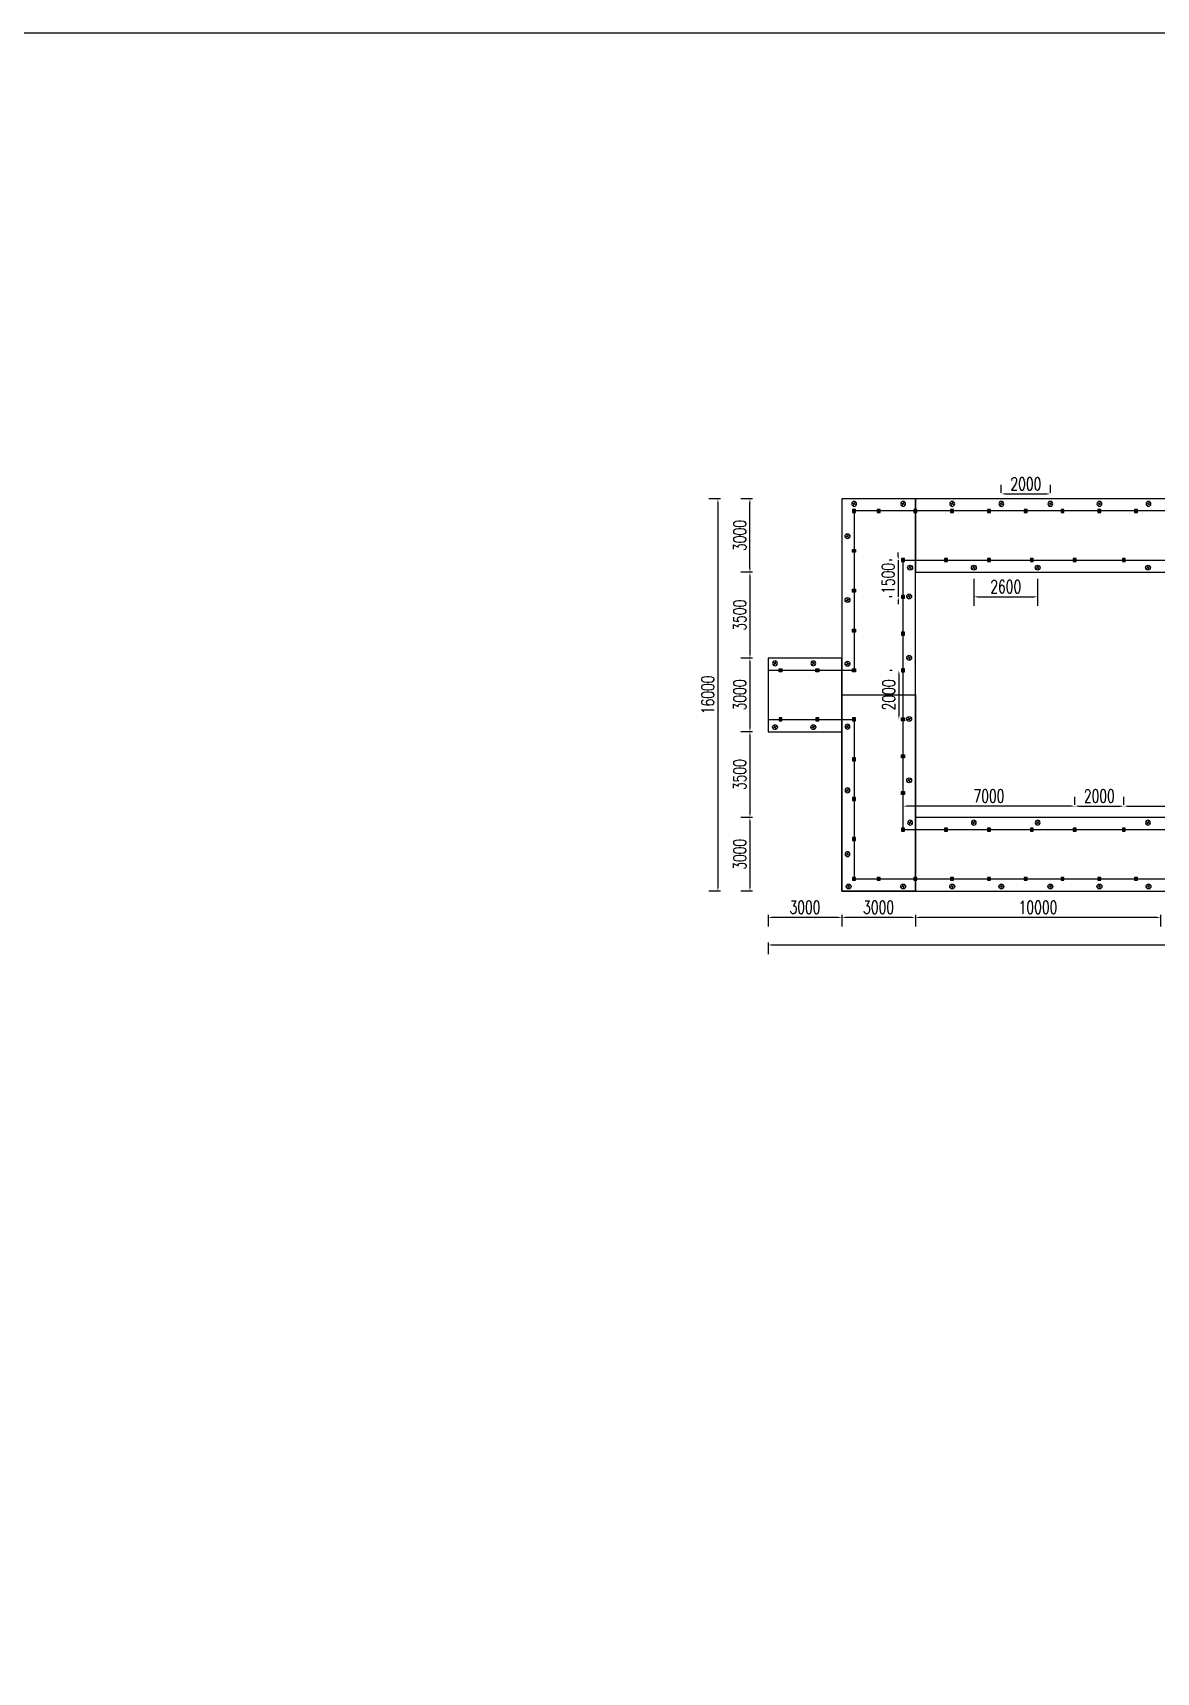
# Model space of a CAD drawing. Header units: millimetres. Extents: x -1546798 to -962116, y 1297493 to 1531173.
# Drawn here: x -1083778 to -1037981, y 1364344 to 1431195 of the extents above; entities that cross this region are included whole.
import ezdxf

# ---------------------------------------------------------------- set-up
doc = ezdxf.new("R2010")
doc.units = ezdxf.units.MM
doc.header["$LTSCALE"] = 10
doc.layers.get('0').update_dxf_attribs({"linetype": 'CONTINUOUS'})
doc.layers.get('DEFPOINTS').update_dxf_attribs({"linetype": 'CONTINUOUS'})
for name, color, linetype in [('W-PLASTIC_RAILINGS塑木栏杆', 6, 'CONTINUOUS'), ('W-STEEL_FRAME钢架', 3, 'CONTINUOUS'), ('W-WOOD_FLOOR木地板', 30, 'CONTINUOUS')]:
    doc.layers.add(name, color=color, linetype=linetype)
doc.styles.add('STANDARD_T3', font='simplex.shx', dxfattribs={"width": 0.7, "bigfont": 'gbcbig.shx'})
doc.dimstyles.new('W&&150', dxfattribs={"dimtxt": 525, "dimasz": 150, "dimexe": 375, "dimexo": 450, "dimgap": 150, "dimtad": 1, "dimdec": 0, "dimzin": 0, "dimdsep": 46, "dimtxsty": 'STANDARD_T3', "dimcen": 0.09, "dimclrd": 1, "dimclre": 1, "dimclrt": 7, "dimazin": 2, "dimtfac": 1, "dimtdec": 0, "dimtix": 1, "dimtmove": 2, "dimatfit": 3, "dimfxl": 100, "dimtolj": 1, "dimtzin": 0, "dimarcsym": 0})

# ---------------------------------------------------------------- blocks, each defined once
blk = doc.blocks.new('2')
h = blk.add_hatch(color=6)
h.dxf.hatch_style = 1
h.paths.add_polyline_path([(-10, -10), (110, -10), (110, 110), (-10, 110)])
blk.add_lwpolyline([(-10, -10), (110, -10), (110, 110), (-10, 110)], close=True)
blk = doc.blocks.new('*D750')
at = {"color": 1, "lineweight": -2, "transparency": 16777216}
for p, q in [((-1048495, 1409846), (-1048495, 1409996)), ((-1048750, 1409696), (-1048870, 1409696)), ((-1048495, 1409696), (-1048495, 1408196)), ((-1048750, 1408196), (-1048870, 1408196)), ((-1048495, 1408046), (-1048495, 1407896))]:
    blk.add_line(p, q, dxfattribs=at)
at = {"color": 1, "transparency": 16777216}
for points in [[(-1048520, 1409846), (-1048470, 1409846), (-1048495, 1409696)], [(-1048520, 1408046), (-1048470, 1408046), (-1048495, 1408196)]]:
    blk.add_solid(points, dxfattribs=at)
at = {"layer": 'DEFPOINTS', "color": 0, "transparency": 16777216}
for p in [(-1048300, 1409696), (-1048495, 1408196), (-1048300, 1408196)]:
    blk.add_point(p, dxfattribs=at)
at = {"color": 7, "transparency": 16777216, "insert": (-1048908, 1408946), "char_height": 525, "attachment_point": 5, "rotation": 90, "style": 'STANDARD_T3'}
blk.add_mtext('\\A1;1500', dxfattribs=at)
blk = doc.blocks.new('*D751')
at = {"color": 1, "lineweight": -2, "transparency": 16777216}
for p, q in [((-1048750, 1405196), (-1048846, 1405196)), ((-1048471, 1405046), (-1048471, 1403346)), ((-1048021, 1403196), (-1048096, 1403196))]:
    blk.add_line(p, q, dxfattribs=at)
at = {"color": 1, "transparency": 16777216}
for points in [[(-1048496, 1405046), (-1048446, 1405046), (-1048471, 1405196)], [(-1048496, 1403346), (-1048446, 1403346), (-1048471, 1403196)]]:
    blk.add_solid(points, dxfattribs=at)
at = {"layer": 'DEFPOINTS', "color": 0, "transparency": 16777216}
for p in [(-1048300, 1405196), (-1048471, 1403196), (-1048471, 1403196)]:
    blk.add_point(p, dxfattribs=at)
at = {"color": 7, "transparency": 16777216, "insert": (-1048883, 1404196), "char_height": 525, "attachment_point": 5, "rotation": 90, "style": 'STANDARD_T3'}
blk.add_mtext('\\A1;2000', dxfattribs=at)
blk = doc.blocks.new('*D752')
at = {"color": 1, "lineweight": -2, "transparency": 16777216}
for p, q in [((-1041300, 1399717), (-1041300, 1400035)), ((-1039300, 1399717), (-1039300, 1400035)), ((-1041150, 1399660), (-1039450, 1399660))]:
    blk.add_line(p, q, dxfattribs=at)
at = {"color": 1, "transparency": 16777216}
for points in [[(-1041150, 1399685), (-1041150, 1399635), (-1041300, 1399660)], [(-1039450, 1399685), (-1039450, 1399635), (-1039300, 1399660)]]:
    blk.add_solid(points, dxfattribs=at)
at = {"layer": 'DEFPOINTS', "color": 0, "transparency": 16777216}
for p in [(-1041300, 1399267), (-1039300, 1399660), (-1039300, 1399267)]:
    blk.add_point(p, dxfattribs=at)
at = {"color": 7, "transparency": 16777216, "insert": (-1040300, 1400073), "char_height": 525, "attachment_point": 5, "style": 'STANDARD_T3'}
blk.add_mtext('\\A1;2000', dxfattribs=at)
blk = doc.blocks.new('*D753')
at = {"color": 1, "lineweight": -2, "transparency": 16777216}
for p, q in [((-1039300, 1399717), (-1039300, 1400035)), ((-1027800, 1399717), (-1027800, 1400035)), ((-1039150, 1399660), (-1027950, 1399660))]:
    blk.add_line(p, q, dxfattribs=at)
at = {"color": 1, "transparency": 16777216}
for points in [[(-1039150, 1399685), (-1039150, 1399635), (-1039300, 1399660)], [(-1027950, 1399685), (-1027950, 1399635), (-1027800, 1399660)]]:
    blk.add_solid(points, dxfattribs=at)
at = {"layer": 'DEFPOINTS', "color": 0, "transparency": 16777216}
for p in [(-1039300, 1399267), (-1027800, 1399660), (-1027800, 1399267)]:
    blk.add_point(p, dxfattribs=at)
at = {"color": 7, "transparency": 16777216, "insert": (-1033550, 1400073), "char_height": 525, "attachment_point": 5, "style": 'STANDARD_T3'}
blk.add_mtext('\\A1;11500', dxfattribs=at)
blk = doc.blocks.new('*D757')
at = {"color": 1, "lineweight": -2, "transparency": 16777216}
for p, q in [((-1048300, 1399717), (-1048300, 1400035)), ((-1041300, 1399717), (-1041300, 1400035)), ((-1041450, 1399660), (-1048150, 1399660))]:
    blk.add_line(p, q, dxfattribs=at)
at = {"color": 1, "transparency": 16777216}
for points in [[(-1048150, 1399685), (-1048150, 1399635), (-1048300, 1399660)], [(-1041450, 1399685), (-1041450, 1399635), (-1041300, 1399660)]]:
    blk.add_solid(points, dxfattribs=at)
at = {"layer": 'DEFPOINTS', "color": 0, "transparency": 16777216}
for p in [(-1048300, 1399660), (-1048300, 1399267), (-1041300, 1399267)]:
    blk.add_point(p, dxfattribs=at)
at = {"color": 7, "transparency": 16777216, "insert": (-1044800, 1400073), "char_height": 525, "attachment_point": 5, "style": 'STANDARD_T3'}
blk.add_mtext('\\A1;7000', dxfattribs=at)
blk = doc.blocks.new('deng')
for p, q in [((-100, 0), (100, 0)), ((0, 100), (0, -100))]:
    blk.add_line(p, q)
blk.add_circle((0, 0), 100)
blk = doc.blocks.new('*D767')
at = {"color": 1, "lineweight": -2, "transparency": 16777216}
for p, q in [((-1047800, 1395222), (-1047800, 1394747)), ((-1037800, 1395222), (-1037800, 1394747)), ((-1037950, 1395122), (-1047650, 1395122))]:
    blk.add_line(p, q, dxfattribs=at)
at = {"color": 1, "transparency": 16777216}
for points in [[(-1047650, 1395147), (-1047650, 1395097), (-1047800, 1395122)], [(-1037950, 1395147), (-1037950, 1395097), (-1037800, 1395122)]]:
    blk.add_solid(points, dxfattribs=at)
at = {"layer": 'DEFPOINTS', "color": 0, "transparency": 16777216}
for p in [(-1047800, 1396196), (-1037800, 1396196), (-1047800, 1395122)]:
    blk.add_point(p, dxfattribs=at)
at = {"color": 7, "transparency": 16777216, "insert": (-1042800, 1395535), "char_height": 525, "attachment_point": 5, "style": 'STANDARD_T3'}
blk.add_mtext('\\A1;10000', dxfattribs=at)
blk = doc.blocks.new('*D768')
at = {"color": 1, "lineweight": -2, "transparency": 16777216}
for p, q in [((-1050800, 1395222), (-1050800, 1394747)), ((-1047800, 1395222), (-1047800, 1394747)), ((-1047950, 1395122), (-1050650, 1395122))]:
    blk.add_line(p, q, dxfattribs=at)
at = {"color": 1, "transparency": 16777216}
for points in [[(-1050650, 1395147), (-1050650, 1395097), (-1050800, 1395122)], [(-1047950, 1395147), (-1047950, 1395097), (-1047800, 1395122)]]:
    blk.add_solid(points, dxfattribs=at)
at = {"layer": 'DEFPOINTS', "color": 0, "transparency": 16777216}
for p in [(-1050800, 1396196), (-1047800, 1396196), (-1050800, 1395122)]:
    blk.add_point(p, dxfattribs=at)
at = {"color": 7, "transparency": 16777216, "insert": (-1049300, 1395535), "char_height": 525, "attachment_point": 5, "style": 'STANDARD_T3'}
blk.add_mtext('\\A1;3000', dxfattribs=at)
blk = doc.blocks.new('*D769')
at = {"color": 1, "lineweight": -2, "transparency": 16777216}
for p, q in [((-1053800, 1395222), (-1053800, 1394747)), ((-1050800, 1395222), (-1050800, 1394747)), ((-1050950, 1395122), (-1053650, 1395122))]:
    blk.add_line(p, q, dxfattribs=at)
at = {"color": 1, "transparency": 16777216}
for points in [[(-1053650, 1395147), (-1053650, 1395097), (-1053800, 1395122)], [(-1050950, 1395147), (-1050950, 1395097), (-1050800, 1395122)]]:
    blk.add_solid(points, dxfattribs=at)
at = {"layer": 'DEFPOINTS', "color": 0, "transparency": 16777216}
for p in [(-1053800, 1402696), (-1050800, 1396196), (-1053800, 1395122)]:
    blk.add_point(p, dxfattribs=at)
at = {"color": 7, "transparency": 16777216, "insert": (-1052300, 1395535), "char_height": 525, "attachment_point": 5, "style": 'STANDARD_T3'}
blk.add_mtext('\\A1;3000', dxfattribs=at)
blk = doc.blocks.new('*D761')
at = {"color": 1, "lineweight": -2, "transparency": 16777216}
for p, q in [((-1053800, 1394099), (-1053800, 1393624)), ((-1053650, 1393999), (-997950, 1393999)), ((-997800, 1394099), (-997800, 1393624))]:
    blk.add_line(p, q, dxfattribs=at)
at = {"color": 1, "transparency": 16777216}
for points in [[(-1053650, 1394024), (-1053650, 1393974), (-1053800, 1393999)], [(-997950, 1394024), (-997950, 1393974), (-997800, 1393999)]]:
    blk.add_solid(points, dxfattribs=at)
at = {"layer": 'DEFPOINTS', "color": 0, "transparency": 16777216}
for p in [(-1053800, 1394747), (-997800, 1394747), (-997800, 1393999)]:
    blk.add_point(p, dxfattribs=at)
at = {"color": 7, "transparency": 16777216, "insert": (-1025800, 1394411), "char_height": 525, "attachment_point": 5, "style": 'STANDARD_T3'}
blk.add_mtext('\\A1;56000', dxfattribs=at)
blk = doc.blocks.new('*D770')
at = {"color": 1, "lineweight": -2, "transparency": 16777216}
for p, q in [((-1054443, 1412196), (-1054918, 1412196)), ((-1054543, 1409346), (-1054543, 1412046)), ((-1054443, 1409196), (-1054918, 1409196))]:
    blk.add_line(p, q, dxfattribs=at)
at = {"color": 1, "transparency": 16777216}
for points in [[(-1054568, 1412046), (-1054518, 1412046), (-1054543, 1412196)], [(-1054568, 1409346), (-1054518, 1409346), (-1054543, 1409196)]]:
    blk.add_solid(points, dxfattribs=at)
at = {"layer": 'DEFPOINTS', "color": 0, "transparency": 16777216}
for p in [(-1054543, 1412196), (-1050800, 1412196), (-1047800, 1409196)]:
    blk.add_point(p, dxfattribs=at)
at = {"color": 7, "transparency": 16777216, "insert": (-1054956, 1410696), "char_height": 525, "attachment_point": 5, "rotation": 90, "style": 'STANDARD_T3'}
blk.add_mtext('\\A1;3000', dxfattribs=at)
blk = doc.blocks.new('*D771')
at = {"color": 1, "lineweight": -2, "transparency": 16777216}
for p, q in [((-1054443, 1409196), (-1054918, 1409196)), ((-1054543, 1409046), (-1054543, 1405846)), ((-1054443, 1405696), (-1054918, 1405696))]:
    blk.add_line(p, q, dxfattribs=at)
at = {"color": 1, "transparency": 16777216}
for points in [[(-1054568, 1409046), (-1054518, 1409046), (-1054543, 1409196)], [(-1054568, 1405846), (-1054518, 1405846), (-1054543, 1405696)]]:
    blk.add_solid(points, dxfattribs=at)
at = {"layer": 'DEFPOINTS', "color": 0, "transparency": 16777216}
for p in [(-1047800, 1409196), (-1054543, 1405696), (-1050800, 1405696)]:
    blk.add_point(p, dxfattribs=at)
at = {"color": 7, "transparency": 16777216, "insert": (-1054956, 1407446), "char_height": 525, "attachment_point": 5, "rotation": 90, "style": 'STANDARD_T3'}
blk.add_mtext('\\A1;3500', dxfattribs=at)
blk = doc.blocks.new('*D772')
at = {"color": 1, "lineweight": -2, "transparency": 16777216}
for p, q in [((-1054443, 1405696), (-1054918, 1405696)), ((-1054543, 1405546), (-1054543, 1402846)), ((-1054443, 1402696), (-1054918, 1402696))]:
    blk.add_line(p, q, dxfattribs=at)
at = {"color": 1, "transparency": 16777216}
for points in [[(-1054568, 1405546), (-1054518, 1405546), (-1054543, 1405696)], [(-1054568, 1402846), (-1054518, 1402846), (-1054543, 1402696)]]:
    blk.add_solid(points, dxfattribs=at)
at = {"layer": 'DEFPOINTS', "color": 0, "transparency": 16777216}
for p in [(-1050800, 1405696), (-1054543, 1402696), (-1053800, 1402696)]:
    blk.add_point(p, dxfattribs=at)
at = {"color": 7, "transparency": 16777216, "insert": (-1054956, 1404196), "char_height": 525, "attachment_point": 5, "rotation": 90, "style": 'STANDARD_T3'}
blk.add_mtext('\\A1;3000', dxfattribs=at)
blk = doc.blocks.new('*D773')
at = {"color": 1, "lineweight": -2, "transparency": 16777216}
for p, q in [((-1054443, 1402696), (-1054918, 1402696)), ((-1054543, 1402546), (-1054543, 1399346)), ((-1054443, 1399196), (-1054918, 1399196))]:
    blk.add_line(p, q, dxfattribs=at)
at = {"color": 1, "transparency": 16777216}
for points in [[(-1054568, 1402546), (-1054518, 1402546), (-1054543, 1402696)], [(-1054568, 1399346), (-1054518, 1399346), (-1054543, 1399196)]]:
    blk.add_solid(points, dxfattribs=at)
at = {"layer": 'DEFPOINTS', "color": 0, "transparency": 16777216}
for p in [(-1053800, 1402696), (-1054543, 1399196), (-1047800, 1399196)]:
    blk.add_point(p, dxfattribs=at)
at = {"color": 7, "transparency": 16777216, "insert": (-1054956, 1400946), "char_height": 525, "attachment_point": 5, "rotation": 90, "style": 'STANDARD_T3'}
blk.add_mtext('\\A1;3500', dxfattribs=at)
blk = doc.blocks.new('*D774')
at = {"color": 1, "lineweight": -2, "transparency": 16777216}
for p, q in [((-1054443, 1399196), (-1054918, 1399196)), ((-1054543, 1399046), (-1054543, 1396346)), ((-1054443, 1396196), (-1054918, 1396196))]:
    blk.add_line(p, q, dxfattribs=at)
at = {"color": 1, "transparency": 16777216}
for points in [[(-1054568, 1399046), (-1054518, 1399046), (-1054543, 1399196)], [(-1054568, 1396346), (-1054518, 1396346), (-1054543, 1396196)]]:
    blk.add_solid(points, dxfattribs=at)
at = {"layer": 'DEFPOINTS', "color": 0, "transparency": 16777216}
for p in [(-1047800, 1399196), (-1054543, 1396196), (-1050800, 1396196)]:
    blk.add_point(p, dxfattribs=at)
at = {"color": 7, "transparency": 16777216, "insert": (-1054956, 1397696), "char_height": 525, "attachment_point": 5, "rotation": 90, "style": 'STANDARD_T3'}
blk.add_mtext('\\A1;3000', dxfattribs=at)
blk = doc.blocks.new('*D762')
at = {"color": 1, "lineweight": -2, "transparency": 16777216}
for p, q in [((-1055748, 1412196), (-1056223, 1412196)), ((-1055848, 1412046), (-1055848, 1396346)), ((-1055748, 1396196), (-1056223, 1396196))]:
    blk.add_line(p, q, dxfattribs=at)
at = {"color": 1, "transparency": 16777216}
for points in [[(-1055873, 1412046), (-1055823, 1412046), (-1055848, 1412196)], [(-1055873, 1396346), (-1055823, 1396346), (-1055848, 1396196)]]:
    blk.add_solid(points, dxfattribs=at)
at = {"layer": 'DEFPOINTS', "color": 0, "transparency": 16777216}
for p in [(-1054918, 1412196), (-1055848, 1396196), (-1054918, 1396196)]:
    blk.add_point(p, dxfattribs=at)
at = {"color": 7, "transparency": 16777216, "insert": (-1056260, 1404196), "char_height": 525, "attachment_point": 5, "rotation": 90, "style": 'STANDARD_T3'}
blk.add_mtext('\\A1;16000', dxfattribs=at)
blk = doc.blocks.new('*D778')
at = {"layer": 'DEFPOINTS', "color": 0, "transparency": 16777216}
for p in [(-1045414, 1409384), (-1042814, 1409384), (-1042814, 1408197)]:
    blk.add_point(p, dxfattribs=at)
at = {"layer": 'W-STEEL_FRAME钢架', "color": 1, "lineweight": -2, "transparency": 16777216}
for p, q in [((-1045414, 1408934), (-1045414, 1407822)), ((-1042814, 1408934), (-1042814, 1407822)), ((-1045264, 1408197), (-1042964, 1408197))]:
    blk.add_line(p, q, dxfattribs=at)
at = {"layer": 'W-STEEL_FRAME钢架', "color": 1, "transparency": 16777216}
for points in [[(-1045264, 1408222), (-1045264, 1408172), (-1045414, 1408197)], [(-1042964, 1408222), (-1042964, 1408172), (-1042814, 1408197)]]:
    blk.add_solid(points, dxfattribs=at)
at = {"layer": 'W-STEEL_FRAME钢架', "color": 7, "transparency": 16777216, "insert": (-1044114, 1408609), "char_height": 525, "attachment_point": 5, "style": 'STANDARD_T3'}
blk.add_mtext('\\A1;2600', dxfattribs=at)
blk = doc.blocks.new('*D779')
at = {"layer": 'DEFPOINTS', "color": 0, "transparency": 16777216}
for p in [(-1044295, 1411984), (-1042295, 1412391), (-1042295, 1411984)]:
    blk.add_point(p, dxfattribs=at)
at = {"layer": 'W-STEEL_FRAME钢架', "color": 1, "lineweight": -2, "transparency": 16777216}
for p, q in [((-1044295, 1412434), (-1044295, 1412766)), ((-1042295, 1412434), (-1042295, 1412766)), ((-1044145, 1412391), (-1042445, 1412391))]:
    blk.add_line(p, q, dxfattribs=at)
at = {"layer": 'W-STEEL_FRAME钢架', "color": 1, "transparency": 16777216}
for points in [[(-1044145, 1412416), (-1044145, 1412366), (-1044295, 1412391)], [(-1042445, 1412416), (-1042445, 1412366), (-1042295, 1412391)]]:
    blk.add_solid(points, dxfattribs=at)
at = {"layer": 'W-STEEL_FRAME钢架', "color": 7, "transparency": 16777216, "insert": (-1043295, 1412803), "char_height": 525, "attachment_point": 5, "style": 'STANDARD_T3'}
blk.add_mtext('\\A1;2000', dxfattribs=at)

msp = doc.modelspace()

# ---------------------------------------------------------------- linework, layer by layer
msp.add_lwpolyline([(-1475893.5, 1431195), (-962116.5, 1431195), (-962116.5, 1297493.4), (-1475893.5, 1297493.4)], close=True)
at = {"layer": 'W-PLASTIC_RAILINGS塑木栏杆', "color": 6}
msp.add_lwpolyline([(-1053800.2, 1403195.9), (-1050300.2, 1403195.9), (-1050300.2, 1396695.9), (-1048300.2, 1396695.9), (-998300.2, 1396695.9), (-998300.2, 1398695.9), (-1048300.2, 1398695.9), (-1048300.2, 1409695.9), (-998300.2, 1409695.9), (-998300.2, 1411695.9), (-1048300.2, 1411695.9), (-1050300.2, 1411695.9), (-1050300.2, 1405195.9), (-1053800.2, 1405195.9)], dxfattribs=at)
at = {"layer": 'W-STEEL_FRAME钢架', "color": 1}
for points in [[(-1053800.2, 1402695.9), (-1050800.2, 1402695.9), (-1050800.2, 1405695.9), (-1053800.2, 1405695.9)], [(-1050800.2, 1404195.9), (-1047800.2, 1404195.9), (-1047800.2, 1396195.9), (-1050800.2, 1396195.9)]]:
    msp.add_lwpolyline(points, close=True, dxfattribs=at)
at = {"layer": 'W-WOOD_FLOOR木地板', "color": 1}
for points in [[(-1050800.2, 1396195.9), (-1047800.2, 1396195.9), (-1047800.2, 1412195.9), (-1050800.2, 1412195.9)], [(-1047800.2, 1409195.9), (-997800.2, 1409195.9), (-997800.2, 1412195.9), (-1047800.2, 1412195.9)], [(-1053800.2, 1402695.9), (-1050800.2, 1402695.9), (-1050800.2, 1405695.9), (-1053800.2, 1405695.9)], [(-1047800.2, 1396195.9), (-997800.2, 1396195.9), (-997800.2, 1399195.9), (-1047800.2, 1399195.9)]]:
    msp.add_lwpolyline(points, close=True, dxfattribs=at)

# ---------------------------------------------------------------- block references
at = {"xscale": -1}
for name, p, rotation in [('deng', (-1050295.4, 1411983.8), 244.8659495588142), ('deng', (-1048295.4, 1411983.8), 244.8659495588142), ('deng', (-1046295.4, 1411983.8), 244.8659495588142), ('deng', (-1044295.4, 1411983.8), 244.8659495588142), ('deng', (-1042295.4, 1411983.8), 244.8659495588142), ('deng', (-1040295.4, 1411983.8), 244.8659495588142), ('deng', (-1038295.4, 1411983.8), 244.8659495588142), ('2', (-1050350.2, 1410120.9), 180), ('2', (-1050350.2, 1408495.9), 180), ('2', (-1050350.2, 1406870.9), 180), ('deng', (-1053520.1, 1405483.8), 244.8659495588142), ('2', (-1053347.2, 1405245.9), 180), ('deng', (-1051959.8, 1405483.8), 244.8659495588142), ('2', (-1051848.7, 1405245.9), 180), ('2', (-1050350.2, 1405245.9), 180), ('2', (-1048350.2, 1403245.9), 180), ('deng', (-1050564.8, 1402902.3), 154.8659495588142), ('2', (-1048350.2, 1401745.9), 180), ('deng', (-1050564.8, 1400302.3), 154.8659495588142), ('2', (-1048350.2, 1400245.9), 180), ('deng', (-1048013.8, 1398983.8), 244.8659495588142), ('deng', (-1045413.8, 1398983.8), 244.8659495588142), ('deng', (-1042813.8, 1398983.8), 244.8659495588142), ('deng', (-1038314.4, 1398983.8), 244.8659495588142), ('deng', (-1050564.8, 1397702.3), 154.8659495588142)]:
    msp.add_blockref(name, p, dxfattribs=dict(at, rotation=rotation))
for p in [(-1050350.2, 1411645.9), (-1049350.2, 1411645.9), (-1047850.2, 1411645.9), (-1046350.2, 1411645.9), (-1044850.2, 1411645.9), (-1043350.2, 1411645.9), (-1041850.2, 1411645.9), (-1040350.2, 1411645.9), (-1038850.2, 1411645.9), (-1048350.2, 1409645.9), (-1046600.2, 1409645.9), (-1044850.2, 1409645.9), (-1043100.2, 1409645.9), (-1041350.2, 1409645.9), (-1039350.2, 1409645.9), (-1048350.2, 1408145.9), (-1048350.2, 1406645.9), (-1048350.2, 1405145.9), (-1053347.2, 1403145.9), (-1051848.7, 1403145.9), (-1050350.2, 1403145.9), (-1050350.2, 1401520.9), (-1050350.2, 1399895.9), (-1048350.2, 1398645.9), (-1046600.2, 1398645.9), (-1044850.2, 1398645.9), (-1043100.2, 1398645.9), (-1041350.2, 1398645.9), (-1039350.2, 1398645.9), (-1050350.2, 1398270.9), (-1050350.2, 1396645.9), (-1049350.2, 1396645.9), (-1047850.2, 1396645.9), (-1046350.2, 1396645.9), (-1044850.2, 1396645.9), (-1043350.2, 1396645.9), (-1041850.2, 1396645.9), (-1040350.2, 1396645.9), (-1038850.2, 1396645.9)]:
    msp.add_blockref('2', p)
for p, rotation in [((-1050564.8, 1410665.3), 25.13405044118578), ((-1048013.8, 1409383.8), 295.1340504411858), ((-1045413.8, 1409383.8), 295.1340504411858), ((-1042813.8, 1409383.8), 295.1340504411858), ((-1038314.4, 1409383.8), 295.1340504411858), ((-1050564.8, 1408065.3), 25.13405044118578), ((-1048052.4, 1408211), 295.1340504411858), ((-1050564.8, 1405465.3), 25.13405044118578), ((-1048052.4, 1405711), 295.1340504411858), ((-1048052.4, 1403211), 295.1340504411858), ((-1053520.1, 1402883.8), 295.1340504411858), ((-1051959.8, 1402883.8), 295.1340504411858), ((-1048052.4, 1400711), 295.1340504411858), ((-1050520.1, 1396383.8), 295.1340504411858), ((-1048295.4, 1396383.8), 295.1340504411858), ((-1046295.4, 1396383.8), 295.1340504411858), ((-1044295.4, 1396383.8), 295.1340504411858), ((-1042295.4, 1396383.8), 295.1340504411858), ((-1040295.4, 1396383.8), 295.1340504411858), ((-1038295.4, 1396383.8), 295.1340504411858)]:
    msp.add_blockref('deng', p, dxfattribs=dict(rotation=rotation))

# ---------------------------------------------------------------- dimensions: what is measured, and where the dimension line sits
for base, p1, p2, picture, middle in [((-1055847.9, 1396195.9), (-1054918.4, 1412195.9), (-1054918.4, 1396195.9), '*D762', (-1056260.4, 1404195.9)), ((-1054543.4, 1412195.9), (-1047800.2, 1409195.9), (-1050800.2, 1412195.9), '*D770', (-1054955.9, 1410695.9)), ((-1054543.4, 1405695.9), (-1047800.2, 1409195.9), (-1050800.2, 1405695.9), '*D771', (-1054955.9, 1407445.9)), ((-1054543.4, 1402695.9), (-1050800.2, 1405695.9), (-1053800.2, 1402695.9), '*D772', (-1054955.9, 1404195.9)), ((-1054543.4, 1399195.9), (-1053800.2, 1402695.9), (-1047800.2, 1399195.9), '*D773', (-1054955.9, 1400945.9)), ((-1054543.4, 1396195.9), (-1047800.2, 1399195.9), (-1050800.2, 1396195.9), '*D774', (-1054955.9, 1397695.9))]:
    dim = msp.add_linear_dim(base=base, p1=p1, p2=p2, angle=90, dimstyle='W&&150', override={"dimfxlon": 1})
    dim.commit()
    dim.dimension.update_dxf_attribs({"geometry": picture, "text_midpoint": middle})
for base, p1, p2, picture, middle in [((-1048495.4, 1408195.9), (-1048300.2, 1409695.9), (-1048300.2, 1408195.9), '*D750', (-1048907.9, 1408945.9)), ((-1048470.6, 1403195.9), (-1048300.2, 1405195.9), (-1048470.6, 1403195.9), '*D751', (-1048883.1, 1404195.9))]:
    dim = msp.add_linear_dim(base=base, p1=p1, p2=p2, angle=90, dimstyle='W&&150')
    dim.commit()
    dim.dimension.update_dxf_attribs({"geometry": picture, "text_midpoint": middle})
for base, p1, p2, picture, middle in [((-1053800.2, 1395122.2), (-1050800.2, 1396195.9), (-1053800.2, 1402695.9), '*D769', (-1052300.2, 1395534.7)), ((-1050800.2, 1395122.2), (-1047800.2, 1396195.9), (-1050800.2, 1396195.9), '*D768', (-1049300.2, 1395534.7)), ((-1047800.2, 1395122.2), (-1037800.2, 1396195.9), (-1047800.2, 1396195.9), '*D767', (-1042800.2, 1395534.7)), ((-997800.2, 1393998.7), (-1053800.2, 1394747.2), (-997800.2, 1394747.2), '*D761', (-1025800.2, 1394411.2))]:
    dim = msp.add_linear_dim(base=base, p1=p1, p2=p2, dimstyle='W&&150', override={"dimfxlon": 1})
    dim.commit()
    dim.dimension.update_dxf_attribs({"geometry": picture, "text_midpoint": middle})
for base, p1, p2, picture, middle in [((-1048300.2, 1399660.3), (-1041300.2, 1399266.9), (-1048300.2, 1399266.9), '*D757', (-1044800.2, 1400072.8)), ((-1039300.2, 1399660.3), (-1041300.2, 1399266.9), (-1039300.2, 1399266.9), '*D752', (-1040300.2, 1400072.8)), ((-1027800.2, 1399660.3), (-1039300.2, 1399266.9), (-1027800.2, 1399266.9), '*D753', (-1033550.2, 1400072.8))]:
    dim = msp.add_linear_dim(base=base, p1=p1, p2=p2, dimstyle='W&&150')
    dim.commit()
    dim.dimension.update_dxf_attribs({"geometry": picture, "text_midpoint": middle})
at = {"layer": 'W-STEEL_FRAME钢架'}
for base, p1, p2, picture, middle in [((-1042295.4, 1412390.9), (-1044295.4, 1411983.8), (-1042295.4, 1411983.8), '*D779', (-1043295.4, 1412803.4)), ((-1042813.8, 1408196.9), (-1045413.8, 1409383.8), (-1042813.8, 1409383.8), '*D778', (-1044113.8, 1408609.4))]:
    dim = msp.add_linear_dim(base=base, p1=p1, p2=p2, dimstyle='W&&150', dxfattribs=at)
    dim.commit()
    dim.dimension.update_dxf_attribs({"geometry": picture, "text_midpoint": middle})

doc.saveas('drawing.dxf')
